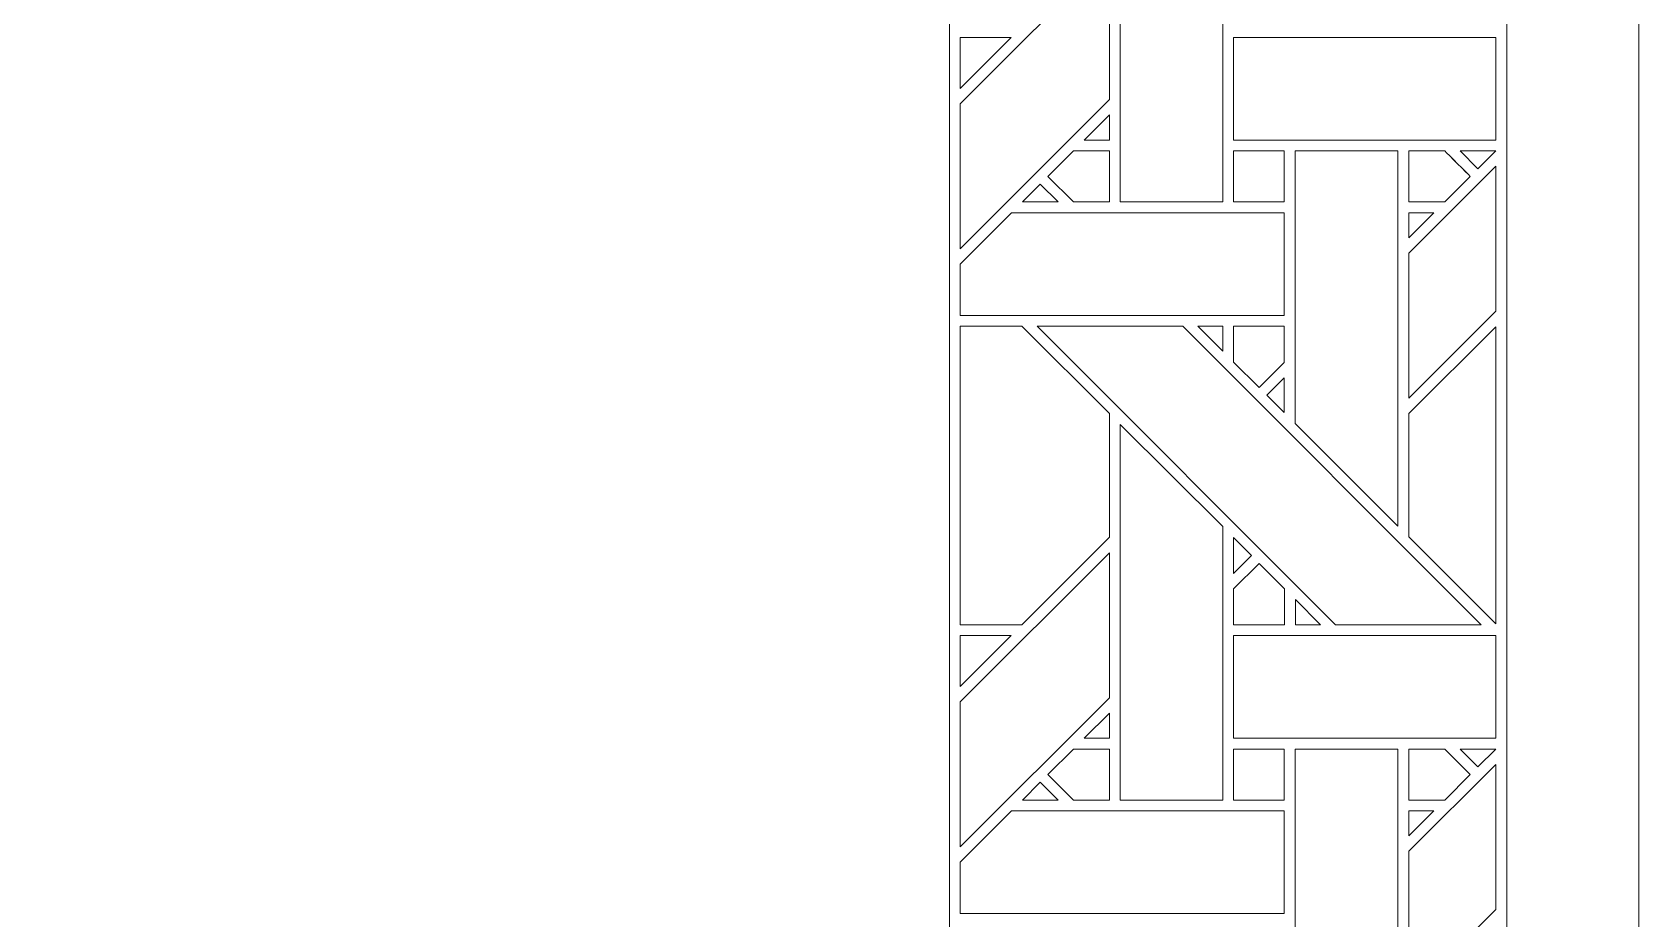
# Model space of a CAD drawing. Header units: inches. Extents: x 9.88 to 14.88, y 6.59 to 11.59.
# Drawn here: x 12.334 to 14.883, y 8.866 to 10.272 of the extents above; entities that cross this region are included whole.
import ezdxf

# ---------------------------------------------------------------- set-up
doc = ezdxf.new("R2010")
doc.units = ezdxf.units.IN
doc.header["$MEASUREMENT"] = 0
doc.layers.add('Design', color=7, linetype='Continuous', lineweight=0)

msp = doc.modelspace()

# ---------------------------------------------------------------- linework, layer by layer
at = {"layer": 'Design'}
for points, knots in [([(9.8829, 11.5948), (9.8829, 11.5948), (9.8829, 6.5948), (9.8829, 6.5948), (9.8829, 6.5948), (14.8829, 6.5948), (14.8829, 6.5948), (14.8829, 6.5948), (14.8829, 11.5948), (14.8829, 11.5948), (14.8829, 11.5948), (9.8829, 11.5948), (9.8829, 11.5948)], [0, 0, 0, 0, 1, 1, 1, 2, 2, 2, 3, 3, 3, 4, 4, 4, 4]), ([(10.0925, 11.3851), (10.0925, 11.3851), (10.0925, 6.8045), (10.0925, 6.8045), (10.0925, 6.8045), (14.6732, 6.8045), (14.6732, 6.8045), (14.6732, 6.8045), (14.6732, 11.3851), (14.6732, 11.3851), (14.6732, 11.3851), (10.0925, 11.3851), (10.0925, 11.3851)], [0, 0, 0, 0, 1, 1, 1, 2, 2, 2, 3, 3, 3, 4, 4, 4, 4]), ([(14.2227, 10.0031), (14.2227, 10.0031), (14.0599, 10.0031), (14.0599, 10.0031), (14.0599, 10.0031), (14.0599, 10.599), (14.0599, 10.599), (14.0599, 10.599), (14.2227, 10.4368), (14.2227, 10.4368), (14.2227, 10.4368), (14.2227, 10.0031), (14.2227, 10.0031)], [0, 0, 0, 0, 1, 1, 1, 2, 2, 2, 3, 3, 3, 4, 4, 4, 4]), ([(10.9762, 7.6881), (10.9762, 7.6881), (10.9762, 10.5015), (10.9762, 10.5015), (10.9762, 10.5015), (13.7895, 10.5015), (13.7895, 10.5015), (13.7895, 10.5015), (13.7895, 7.6881), (13.7895, 7.6881), (13.7895, 7.6881), (10.9762, 7.6881), (10.9762, 7.6881)], [0, 0, 0, 0, 1, 1, 1, 2, 2, 2, 3, 3, 3, 4, 4, 4, 4]), ([(14.0428, 10.1654), (14.0428, 10.1654), (13.8062, 9.9288), (13.8062, 9.9288), (13.8062, 9.9288), (13.8062, 10.1589), (13.8062, 10.1589), (13.8062, 10.1589), (14.0428, 10.3954), (14.0428, 10.3954), (14.0428, 10.3954), (14.0428, 10.1654), (14.0428, 10.1654)], [0, 0, 0, 0, 1, 1, 1, 2, 2, 2, 3, 3, 3, 4, 4, 4, 4]), ([(13.8062, 10.1832), (13.8062, 10.1832), (13.8062, 10.2639), (13.8062, 10.2639), (13.8062, 10.2639), (13.887, 10.2639), (13.887, 10.2639), (13.887, 10.2639), (13.8062, 10.1832), (13.8062, 10.1832)], [0, 0, 0, 0, 1, 1, 1, 2, 2, 2, 3, 3, 3, 3]), ([(14.6558, 10.1012), (14.6558, 10.1012), (14.24, 10.1012), (14.24, 10.1012), (14.24, 10.1012), (14.24, 10.2639), (14.24, 10.2639), (14.24, 10.2639), (14.6558, 10.2639), (14.6558, 10.2639), (14.6558, 10.2639), (14.6558, 10.1012), (14.6558, 10.1012)], [0, 0, 0, 0, 1, 1, 1, 2, 2, 2, 3, 3, 3, 4, 4, 4, 4]), ([(14.003, 10.1012), (14.003, 10.1012), (14.0428, 10.141), (14.0428, 10.141), (14.0428, 10.141), (14.0428, 10.1012), (14.0428, 10.1012), (14.0428, 10.1012), (14.003, 10.1012), (14.003, 10.1012)], [0, 0, 0, 0, 1, 1, 1, 2, 2, 2, 3, 3, 3, 3]), ([(14.0428, 10.0031), (14.0428, 10.0031), (13.9857, 10.0031), (13.9857, 10.0031), (13.9857, 10.0031), (13.9453, 10.0435), (13.9453, 10.0435), (13.9453, 10.0435), (13.9858, 10.084), (13.9858, 10.084), (13.9858, 10.084), (14.0428, 10.084), (14.0428, 10.084), (14.0428, 10.084), (14.0428, 10.0031), (14.0428, 10.0031)], [0, 0, 0, 0, 1, 1, 1, 2, 2, 2, 3, 3, 3, 4, 4, 4, 5, 5, 5, 5]), ([(13.9453, 10.0435), (13.9453, 10.0435), (13.9858, 10.084), (13.9858, 10.084), (13.9858, 10.084), (14.0428, 10.084), (14.0428, 10.084), (14.0428, 10.084), (14.0428, 10.0031), (14.0428, 10.0031), (14.0428, 10.0031), (13.9857, 10.0031), (13.9857, 10.0031), (13.9857, 10.0031), (13.9453, 10.0435), (13.9453, 10.0435)], [0, 0, 0, 0, 1, 1, 1, 2, 2, 2, 3, 3, 3, 4, 4, 4, 5, 5, 5, 5]), ([(14.24, 10.0839), (14.24, 10.0839), (14.3203, 10.0839), (14.3203, 10.0839), (14.3203, 10.0839), (14.3203, 10.0031), (14.3203, 10.0031), (14.3203, 10.0031), (14.24, 10.0031), (14.24, 10.0031), (14.24, 10.0031), (14.24, 10.0839), (14.24, 10.0839)], [0, 0, 0, 0, 1, 1, 1, 2, 2, 2, 3, 3, 3, 4, 4, 4, 4]), ([(14.3203, 10.0031), (14.3203, 10.0031), (14.24, 10.0031), (14.24, 10.0031), (14.24, 10.0031), (14.24, 10.0839), (14.24, 10.0839), (14.24, 10.0839), (14.3203, 10.0839), (14.3203, 10.0839), (14.3203, 10.0839), (14.3203, 10.0031), (14.3203, 10.0031)], [0, 0, 0, 0, 1, 1, 1, 2, 2, 2, 3, 3, 3, 4, 4, 4, 4]), ([(14.3378, 9.6517), (14.3378, 9.6517), (14.3378, 10.0839), (14.3378, 10.0839), (14.3378, 10.0839), (14.5007, 10.0839), (14.5007, 10.0839), (14.5007, 10.0839), (14.5007, 9.4888), (14.5007, 9.4888), (14.5007, 9.4888), (14.3378, 9.6517), (14.3378, 9.6517)], [0, 0, 0, 0, 1, 1, 1, 2, 2, 2, 3, 3, 3, 4, 4, 4, 4]), ([(14.5179, 10.0839), (14.5179, 10.0839), (14.5749, 10.0839), (14.5749, 10.0839), (14.5801, 10.0788), (14.6108, 10.048), (14.6153, 10.0436), (14.6153, 10.0436), (14.5748, 10.0032), (14.5748, 10.0032), (14.5748, 10.0032), (14.5179, 10.0032), (14.5179, 10.0032), (14.5179, 10.0032), (14.5179, 10.0839), (14.5179, 10.0839)], [0, 0, 0, 0, 1, 1, 1, 2, 2, 2, 3, 3, 3, 4, 4, 4, 5, 5, 5, 5]), ([(14.6153, 10.0436), (14.6153, 10.0436), (14.5748, 10.0032), (14.5748, 10.0032), (14.5748, 10.0032), (14.5179, 10.0032), (14.5179, 10.0032), (14.5179, 10.0032), (14.5179, 10.0839), (14.5179, 10.0839), (14.5179, 10.0839), (14.5749, 10.0839), (14.5749, 10.0839), (14.58, 10.0789), (14.6107, 10.0481), (14.6153, 10.0436)], [0, 0, 0, 0, 1, 1, 1, 2, 2, 2, 3, 3, 3, 4, 4, 4, 5, 5, 5, 5]), ([(14.5993, 10.0839), (14.5993, 10.0839), (14.6557, 10.0839), (14.6557, 10.0839), (14.6557, 10.0839), (14.6275, 10.0557), (14.6275, 10.0557), (14.6275, 10.0557), (14.5993, 10.0839), (14.5993, 10.0839)], [0, 0, 0, 0, 1, 1, 1, 2, 2, 2, 3, 3, 3, 3]), ([(14.6558, 9.8296), (14.6558, 9.8296), (14.5179, 9.6917), (14.5179, 9.6917), (14.5179, 9.6917), (14.5179, 9.9218), (14.5179, 9.9218), (14.5179, 9.9218), (14.6558, 10.0597), (14.6558, 10.0597), (14.6558, 10.0597), (14.6558, 9.8296), (14.6558, 9.8296)], [0, 0, 0, 0, 1, 1, 1, 2, 2, 2, 3, 3, 3, 4, 4, 4, 4]), ([(13.9615, 10.0031), (13.9615, 10.0031), (13.905, 10.0031), (13.905, 10.0031), (13.905, 10.0031), (13.9332, 10.0314), (13.9332, 10.0314), (13.9332, 10.0314), (13.9615, 10.0031), (13.9615, 10.0031)], [0, 0, 0, 0, 1, 1, 1, 2, 2, 2, 3, 3, 3, 3]), ([(14.3203, 9.986), (14.3203, 9.986), (14.3203, 9.8232), (14.3203, 9.8232), (14.3203, 9.8232), (13.8062, 9.8232), (13.8062, 9.8232), (13.8062, 9.8232), (13.8062, 9.9044), (13.8062, 9.9044), (13.8062, 9.9044), (13.8878, 9.986), (13.8878, 9.986), (13.8878, 9.986), (14.3203, 9.986), (14.3203, 9.986)], [0, 0, 0, 0, 1, 1, 1, 2, 2, 2, 3, 3, 3, 4, 4, 4, 5, 5, 5, 5]), ([(14.5577, 9.986), (14.5577, 9.986), (14.5179, 9.9462), (14.5179, 9.9462), (14.5179, 9.9462), (14.5179, 9.986), (14.5179, 9.986), (14.5179, 9.986), (14.5577, 9.986), (14.5577, 9.986)], [0, 0, 0, 0, 1, 1, 1, 2, 2, 2, 3, 3, 3, 3]), ([(13.9041, 9.3324), (13.9041, 9.3324), (13.8062, 9.3324), (13.8062, 9.3324), (13.8062, 9.3324), (13.8062, 9.8061), (13.8062, 9.8061), (13.8062, 9.8061), (13.904, 9.8061), (13.904, 9.8061), (13.904, 9.8061), (14.0428, 9.6673), (14.0428, 9.6673), (14.0428, 9.6673), (14.0428, 9.4711), (14.0428, 9.4711), (14.025, 9.4532), (13.9131, 9.3414), (13.9041, 9.3324)], [0, 0, 0, 0, 1, 1, 1, 2, 2, 2, 3, 3, 3, 4, 4, 4, 5, 5, 5, 6, 6, 6, 6]), ([(14.0428, 9.4711), (14.025, 9.4532), (13.9131, 9.3414), (13.9041, 9.3324), (13.9041, 9.3324), (13.8062, 9.3324), (13.8062, 9.3324), (13.8062, 9.3324), (13.8062, 9.8061), (13.8062, 9.8061), (13.8062, 9.8061), (13.904, 9.8061), (13.904, 9.8061), (13.904, 9.8061), (14.0428, 9.6673), (14.0428, 9.6673), (14.0428, 9.6673), (14.0428, 9.4711), (14.0428, 9.4711)], [0, 0, 0, 0, 1, 1, 1, 2, 2, 2, 3, 3, 3, 4, 4, 4, 5, 5, 5, 6, 6, 6, 6]), ([(14.6329, 9.3324), (14.6329, 9.3324), (14.4018, 9.3324), (14.4018, 9.3324), (14.4018, 9.3324), (13.9283, 9.8061), (13.9283, 9.8061), (13.9283, 9.8061), (14.1592, 9.8061), (14.1592, 9.8061), (14.1592, 9.8061), (14.6329, 9.3324), (14.6329, 9.3324)], [0, 0, 0, 0, 1, 1, 1, 2, 2, 2, 3, 3, 3, 4, 4, 4, 4]), ([(14.1833, 9.8061), (14.1833, 9.8061), (14.2228, 9.8061), (14.2228, 9.8061), (14.2228, 9.8061), (14.2228, 9.7662), (14.2228, 9.7662), (14.2228, 9.7662), (14.1833, 9.8061), (14.1833, 9.8061)], [0, 0, 0, 0, 1, 1, 1, 2, 2, 2, 3, 3, 3, 3]), ([(14.24, 9.8061), (14.24, 9.8061), (14.3203, 9.8061), (14.3203, 9.8061), (14.3203, 9.8061), (14.3203, 9.7485), (14.3203, 9.7485), (14.3203, 9.7485), (14.2803, 9.7085), (14.2803, 9.7085), (14.2803, 9.7085), (14.24, 9.7489), (14.24, 9.7489), (14.24, 9.7489), (14.24, 9.8061), (14.24, 9.8061)], [0, 0, 0, 0, 1, 1, 1, 2, 2, 2, 3, 3, 3, 4, 4, 4, 5, 5, 5, 5]), ([(14.2803, 9.7085), (14.2803, 9.7085), (14.24, 9.7489), (14.24, 9.7489), (14.24, 9.7489), (14.24, 9.8061), (14.24, 9.8061), (14.24, 9.8061), (14.3203, 9.8061), (14.3203, 9.8061), (14.3203, 9.8061), (14.3203, 9.7485), (14.3203, 9.7485), (14.3203, 9.7485), (14.2803, 9.7085), (14.2803, 9.7085)], [0, 0, 0, 0, 1, 1, 1, 2, 2, 2, 3, 3, 3, 4, 4, 4, 5, 5, 5, 5]), ([(14.6558, 9.3338), (14.6558, 9.3338), (14.5179, 9.4717), (14.5179, 9.4717), (14.5179, 9.4717), (14.5179, 9.6673), (14.5179, 9.6673), (14.5179, 9.6673), (14.6558, 9.8052), (14.6558, 9.8052), (14.6558, 9.8052), (14.6558, 9.3338), (14.6558, 9.3338)], [0, 0, 0, 0, 1, 1, 1, 2, 2, 2, 3, 3, 3, 4, 4, 4, 4]), ([(14.6558, 9.3338), (14.6558, 9.3338), (14.5179, 9.4717), (14.5179, 9.4717), (14.5179, 9.4717), (14.5179, 9.6673), (14.5179, 9.6673), (14.5179, 9.6673), (14.6558, 9.8052), (14.6558, 9.8052), (14.6558, 9.8052), (14.6558, 9.3338), (14.6558, 9.3338)], [0, 0, 0, 0, 1, 1, 1, 2, 2, 2, 3, 3, 3, 4, 4, 4, 4]), ([(14.3203, 9.7242), (14.3203, 9.7242), (14.3203, 9.6691), (14.3203, 9.6691), (14.3203, 9.6691), (14.2925, 9.6964), (14.2925, 9.6964), (14.2925, 9.6964), (14.3203, 9.7242), (14.3203, 9.7242)], [0, 0, 0, 0, 1, 1, 1, 2, 2, 2, 3, 3, 3, 3]), ([(14.2227, 9.0544), (14.2227, 9.0544), (14.0599, 9.0544), (14.0599, 9.0544), (14.0599, 9.0544), (14.0599, 9.6503), (14.0599, 9.6503), (14.0599, 9.6503), (14.2227, 9.4881), (14.2227, 9.4881), (14.2227, 9.4881), (14.2227, 9.0544), (14.2227, 9.0544)], [0, 0, 0, 0, 1, 1, 1, 2, 2, 2, 3, 3, 3, 4, 4, 4, 4]), ([(14.24, 9.4138), (14.24, 9.4138), (14.24, 9.4706), (14.24, 9.4706), (14.24, 9.4706), (14.2682, 9.442), (14.2682, 9.442), (14.2682, 9.442), (14.24, 9.4138), (14.24, 9.4138)], [0, 0, 0, 0, 1, 1, 1, 2, 2, 2, 3, 3, 3, 3]), ([(14.0428, 9.2166), (14.0428, 9.2166), (13.8062, 8.9801), (13.8062, 8.9801), (13.8062, 8.9801), (13.8062, 9.2102), (13.8062, 9.2102), (13.8062, 9.2102), (14.0428, 9.4467), (14.0428, 9.4467), (14.0428, 9.4467), (14.0428, 9.2166), (14.0428, 9.2166)], [0, 0, 0, 0, 1, 1, 1, 2, 2, 2, 3, 3, 3, 4, 4, 4, 4]), ([(14.3207, 9.3322), (14.3207, 9.3322), (14.24, 9.3322), (14.24, 9.3322), (14.24, 9.3322), (14.24, 9.3895), (14.24, 9.3895), (14.24, 9.3895), (14.2803, 9.4298), (14.2803, 9.4298), (14.2803, 9.4298), (14.3207, 9.3895), (14.3207, 9.3895), (14.3207, 9.3895), (14.3207, 9.3322), (14.3207, 9.3322)], [0, 0, 0, 0, 1, 1, 1, 2, 2, 2, 3, 3, 3, 4, 4, 4, 5, 5, 5, 5]), ([(14.24, 9.3895), (14.24, 9.3895), (14.2803, 9.4298), (14.2803, 9.4298), (14.2803, 9.4298), (14.3207, 9.3895), (14.3207, 9.3895), (14.3207, 9.3895), (14.3207, 9.3322), (14.3207, 9.3322), (14.3207, 9.3322), (14.24, 9.3322), (14.24, 9.3322), (14.24, 9.3322), (14.24, 9.3895), (14.24, 9.3895)], [0, 0, 0, 0, 1, 1, 1, 2, 2, 2, 3, 3, 3, 4, 4, 4, 5, 5, 5, 5]), ([(14.3776, 9.3324), (14.3776, 9.3324), (14.3379, 9.3324), (14.3379, 9.3324), (14.3379, 9.3324), (14.3379, 9.3722), (14.3379, 9.3722), (14.3379, 9.3722), (14.3776, 9.3324), (14.3776, 9.3324)], [0, 0, 0, 0, 1, 1, 1, 2, 2, 2, 3, 3, 3, 3]), ([(13.8062, 9.2344), (13.8062, 9.2344), (13.8062, 9.3152), (13.8062, 9.3152), (13.8062, 9.3152), (13.887, 9.3152), (13.887, 9.3152), (13.887, 9.3152), (13.8062, 9.2344), (13.8062, 9.2344)], [0, 0, 0, 0, 1, 1, 1, 2, 2, 2, 3, 3, 3, 3]), ([(14.6558, 9.1525), (14.6558, 9.1525), (14.24, 9.1525), (14.24, 9.1525), (14.24, 9.1525), (14.24, 9.3152), (14.24, 9.3152), (14.24, 9.3152), (14.6558, 9.3152), (14.6558, 9.3152), (14.6558, 9.3152), (14.6558, 9.1525), (14.6558, 9.1525)], [0, 0, 0, 0, 1, 1, 1, 2, 2, 2, 3, 3, 3, 4, 4, 4, 4]), ([(14.003, 9.1525), (14.003, 9.1525), (14.0428, 9.1923), (14.0428, 9.1923), (14.0428, 9.1923), (14.0428, 9.1525), (14.0428, 9.1525), (14.0428, 9.1525), (14.003, 9.1525), (14.003, 9.1525)], [0, 0, 0, 0, 1, 1, 1, 2, 2, 2, 3, 3, 3, 3]), ([(14.0428, 9.0544), (14.0428, 9.0544), (13.9857, 9.0544), (13.9857, 9.0544), (13.9857, 9.0544), (13.9453, 9.0948), (13.9453, 9.0948), (13.9453, 9.0948), (13.9858, 9.1352), (13.9858, 9.1352), (13.9858, 9.1352), (14.0428, 9.1352), (14.0428, 9.1352), (14.0428, 9.1352), (14.0428, 9.0544), (14.0428, 9.0544)], [0, 0, 0, 0, 1, 1, 1, 2, 2, 2, 3, 3, 3, 4, 4, 4, 5, 5, 5, 5]), ([(13.9453, 9.0948), (13.9453, 9.0948), (13.9858, 9.1352), (13.9858, 9.1352), (13.9858, 9.1352), (14.0428, 9.1352), (14.0428, 9.1352), (14.0428, 9.1352), (14.0428, 9.0544), (14.0428, 9.0544), (14.0428, 9.0544), (13.9857, 9.0544), (13.9857, 9.0544), (13.9857, 9.0544), (13.9453, 9.0948), (13.9453, 9.0948)], [0, 0, 0, 0, 1, 1, 1, 2, 2, 2, 3, 3, 3, 4, 4, 4, 5, 5, 5, 5]), ([(14.24, 9.1352), (14.24, 9.1352), (14.3203, 9.1352), (14.3203, 9.1352), (14.3203, 9.1352), (14.3203, 9.0544), (14.3203, 9.0544), (14.3203, 9.0544), (14.24, 9.0544), (14.24, 9.0544), (14.24, 9.0544), (14.24, 9.1352), (14.24, 9.1352)], [0, 0, 0, 0, 1, 1, 1, 2, 2, 2, 3, 3, 3, 4, 4, 4, 4]), ([(14.3203, 9.0544), (14.3203, 9.0544), (14.24, 9.0544), (14.24, 9.0544), (14.24, 9.0544), (14.24, 9.1352), (14.24, 9.1352), (14.24, 9.1352), (14.3203, 9.1352), (14.3203, 9.1352), (14.3203, 9.1352), (14.3203, 9.0544), (14.3203, 9.0544)], [0, 0, 0, 0, 1, 1, 1, 2, 2, 2, 3, 3, 3, 4, 4, 4, 4]), ([(14.3378, 8.703), (14.3378, 8.703), (14.3378, 9.1352), (14.3378, 9.1352), (14.3378, 9.1352), (14.5007, 9.1352), (14.5007, 9.1352), (14.5007, 9.1352), (14.5007, 8.5401), (14.5007, 8.5401), (14.5007, 8.5401), (14.3378, 8.703), (14.3378, 8.703)], [0, 0, 0, 0, 1, 1, 1, 2, 2, 2, 3, 3, 3, 4, 4, 4, 4]), ([(14.5179, 9.1352), (14.5179, 9.1352), (14.5749, 9.1352), (14.5749, 9.1352), (14.5801, 9.1301), (14.6108, 9.0993), (14.6153, 9.0948), (14.6153, 9.0948), (14.5748, 9.0544), (14.5748, 9.0544), (14.5748, 9.0544), (14.5179, 9.0544), (14.5179, 9.0544), (14.5179, 9.0544), (14.5179, 9.1352), (14.5179, 9.1352)], [0, 0, 0, 0, 1, 1, 1, 2, 2, 2, 3, 3, 3, 4, 4, 4, 5, 5, 5, 5]), ([(14.5179, 9.0544), (14.5179, 9.0544), (14.5179, 9.1352), (14.5179, 9.1352), (14.5179, 9.1352), (14.5749, 9.1352), (14.5749, 9.1352), (14.5803, 9.1298), (14.6111, 9.099), (14.6153, 9.0948), (14.6153, 9.0948), (14.5748, 9.0544), (14.5748, 9.0544), (14.5748, 9.0544), (14.5179, 9.0544), (14.5179, 9.0544)], [0, 0, 0, 0, 1, 1, 1, 2, 2, 2, 3, 3, 3, 4, 4, 4, 5, 5, 5, 5]), ([(14.6275, 9.107), (14.6275, 9.107), (14.5993, 9.1352), (14.5993, 9.1352), (14.5993, 9.1352), (14.6558, 9.1352), (14.6558, 9.1352), (14.6558, 9.1352), (14.6275, 9.107), (14.6275, 9.107)], [0, 0, 0, 0, 1, 1, 1, 2, 2, 2, 3, 3, 3, 3]), ([(14.6558, 8.8809), (14.6558, 8.8809), (14.5179, 8.743), (14.5179, 8.743), (14.5179, 8.743), (14.5179, 8.9731), (14.5179, 8.9731), (14.5179, 8.9731), (14.6558, 9.111), (14.6558, 9.111), (14.6558, 9.111), (14.6558, 8.8809), (14.6558, 8.8809)], [0, 0, 0, 0, 1, 1, 1, 2, 2, 2, 3, 3, 3, 4, 4, 4, 4]), ([(13.9615, 9.0544), (13.9615, 9.0544), (13.905, 9.0544), (13.905, 9.0544), (13.905, 9.0544), (13.9332, 9.0827), (13.9332, 9.0827), (13.9332, 9.0827), (13.9615, 9.0544), (13.9615, 9.0544)], [0, 0, 0, 0, 1, 1, 1, 2, 2, 2, 3, 3, 3, 3]), ([(14.3203, 9.0373), (14.3203, 9.0373), (14.3203, 8.8745), (14.3203, 8.8745), (14.3203, 8.8745), (13.8062, 8.8745), (13.8062, 8.8745), (13.8062, 8.8745), (13.8062, 8.9557), (13.8062, 8.9557), (13.8062, 8.9557), (13.8878, 9.0373), (13.8878, 9.0373), (13.8878, 9.0373), (14.3203, 9.0373), (14.3203, 9.0373)], [0, 0, 0, 0, 1, 1, 1, 2, 2, 2, 3, 3, 3, 4, 4, 4, 5, 5, 5, 5]), ([(14.5577, 9.0373), (14.5577, 9.0373), (14.5179, 8.9974), (14.5179, 8.9974), (14.5179, 8.9974), (14.5179, 9.0373), (14.5179, 9.0373), (14.5179, 9.0373), (14.5577, 9.0373), (14.5577, 9.0373)], [0, 0, 0, 0, 1, 1, 1, 2, 2, 2, 3, 3, 3, 3])]:
    msp.add_open_spline(points, degree=3, knots=knots, dxfattribs=at)

doc.saveas('drawing.dxf')
